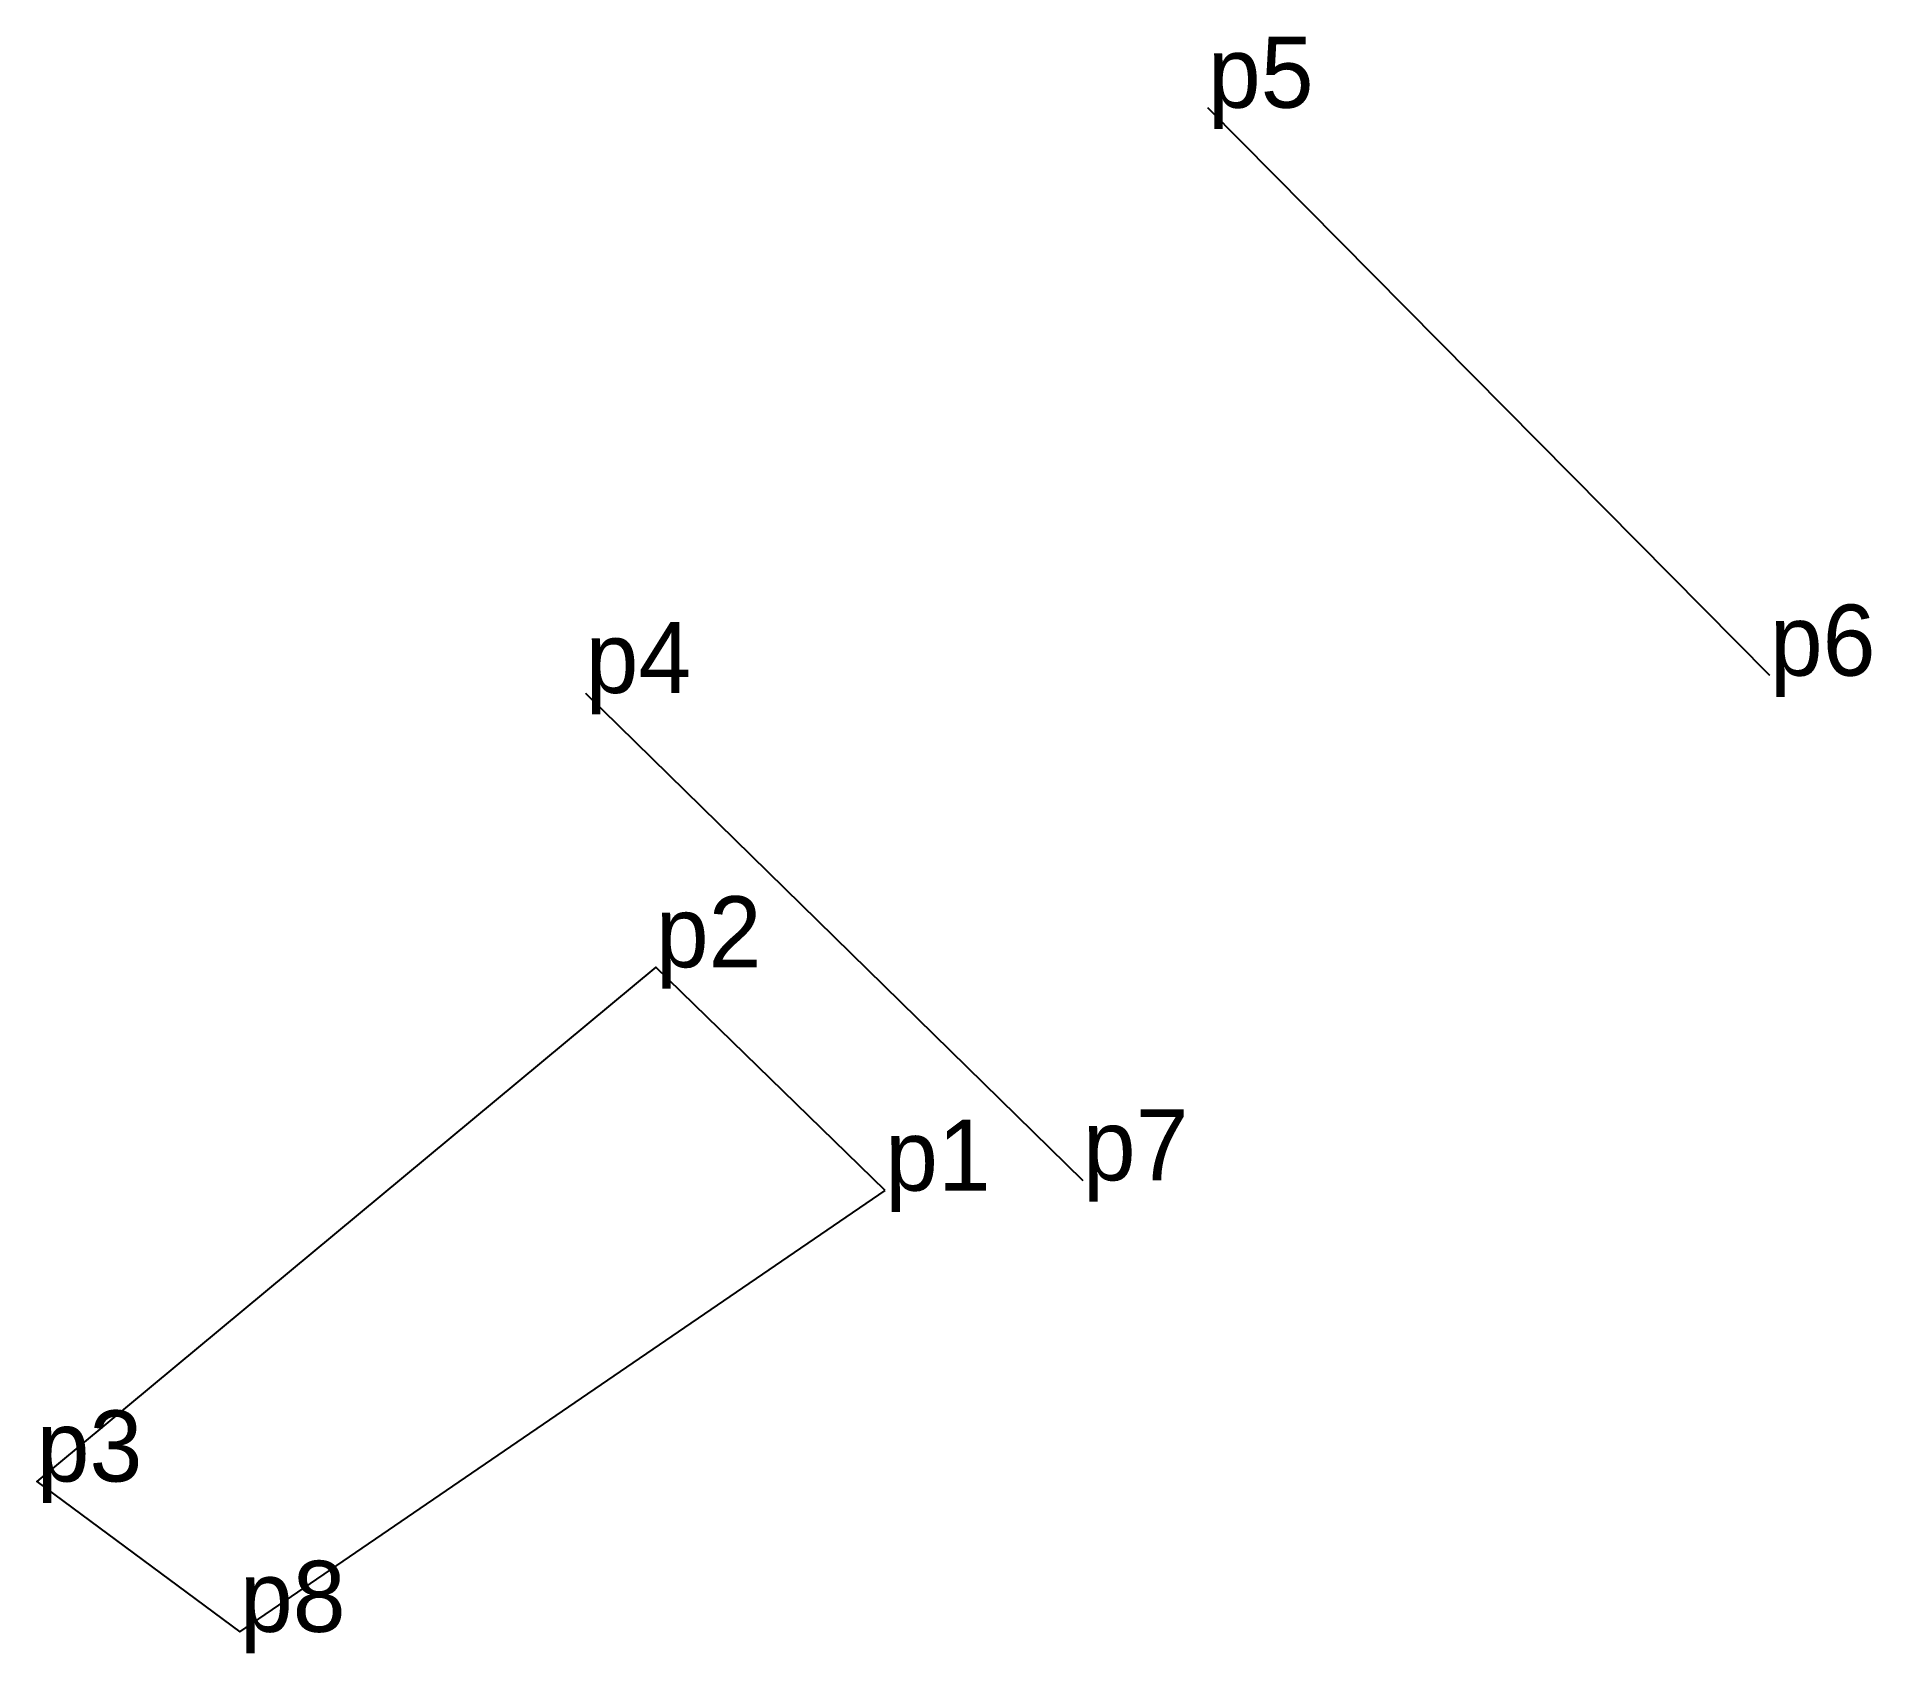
# Model space of a CAD drawing. Extents: x 536827 to 537767, y 1837768 to 1838431.
# Drawn here: x 537097.95 to 537144.44, y 1838389.91 to 1838430.87 of the extents above.
import ezdxf

# ---------------------------------------------------------------- set-up
doc = ezdxf.new("R2010")
doc.units = 0
for name, color, linetype in [('Level 10', 7, 'Continuous'), ('Level 12', 7, 'Continuous'), ('Level 7', 7, 'Continuous')]:
    doc.layers.add(name, color=color, linetype=linetype)

msp = doc.modelspace()

# ---------------------------------------------------------------- linework, layer by layer
at = {"layer": 'Level 10'}
for p, q in [((537141.87, 1838414.68), (537127.63, 1838429.07)), ((537111.86, 1838414.24), (537124.46, 1838401.89))]:
    msp.add_line(p, q, dxfattribs=at)
msp.add_lwpolyline([(537119.45, 1838401.63), (537113.64, 1838407.29), (537097.95, 1838394.26), (537103.1, 1838390.45)], close=True, dxfattribs=at)
at = {"layer": 'Level 7'}
for p, q in [((537127.631, 1838429.072), (537127.631, 1838429.072)), ((537141.874, 1838414.684), (537141.874, 1838414.684)), ((537111.858, 1838414.238), (537111.858, 1838414.238)), ((537113.64, 1838407.288), (537113.64, 1838407.288)), ((537124.465, 1838401.886), (537124.465, 1838401.886)), ((537119.455, 1838401.626), (537119.455, 1838401.626)), ((537097.952, 1838394.258), (537097.952, 1838394.258)), ((537103.104, 1838390.446), (537103.104, 1838390.446))]:
    msp.add_line(p, q, dxfattribs=at)

# ---------------------------------------------------------------- texts
at = {"layer": 'Level 12'}
for s, p in [('p5', (537127.63, 1838429.07)), ('p6', (537141.87, 1838414.68)), ('p4', (537111.86, 1838414.24)), ('p2', (537113.64, 1838407.29)), ('p7', (537124.46, 1838401.89)), ('p1', (537119.45, 1838401.63)), ('p3', (537097.95, 1838394.26)), ('p8', (537103.1, 1838390.45))]:
    msp.add_text(s, height=1.8, dxfattribs=at).set_placement(p)

doc.saveas('drawing.dxf')
